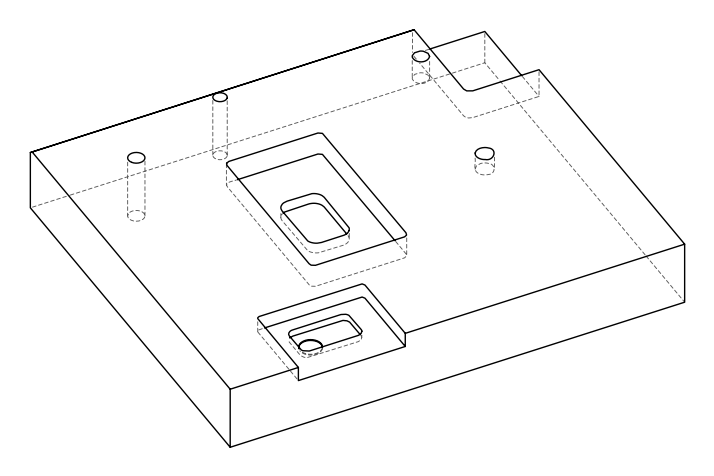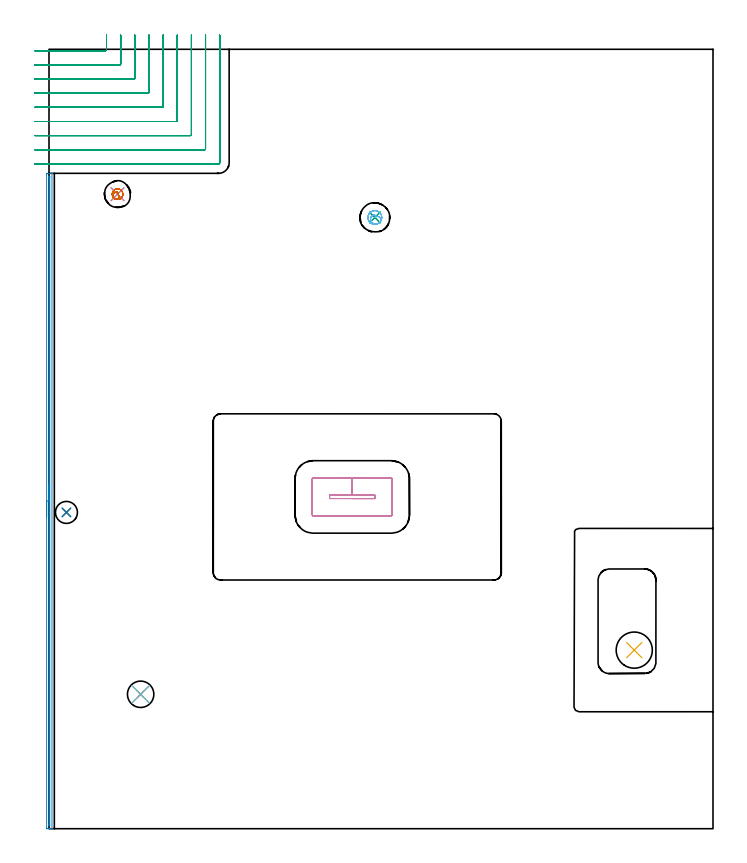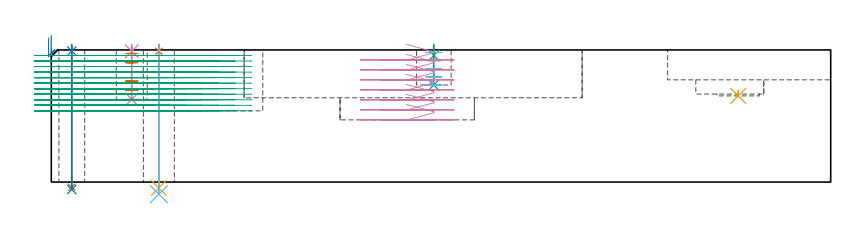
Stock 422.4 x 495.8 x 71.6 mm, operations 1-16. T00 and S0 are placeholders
(PLAN: 19 operations, 13 tool changes, 206.1 min)
(1 SPOT_DRILL | STEP1HOLE | NXT0321_9005460120000 | 0.03 min | 3 mm3)
(2 SPOT_DRILL_1 | STEP1HOLE_1 | NXT0321_9005460120000 | 0.03 min | 2 mm3)
(3 SPOT_DRILL_2 | STEP1POCKET | NXT0321_9005460120000 | 0.05 min | 182 mm3)
(4 SPOT_DRILL_3 | STEP1POCKET_1 | NXT0321_9005460120000 | 0.03 min | 3 mm3)
(5 DRILL_THROUGH_HOLE_INTO_CENTER | STEP1HOLE | NXT0301_065 | 0.31 min | 4923 mm3)
(6 DRILL_TO_ENLARGE_THROUGH_HOLE | STEP1HOLE | UGT0301_291 | 0.32 min | 10903 mm3)
(7 DRILL_THROUGH_HOLE_INTO_CENTER_1 | STEP1HOLE_1 | NXT0301_042 | 0.31 min | 2799 mm3)
(8 DRILL_TO_ENLARGE_THROUGH_HOLE_1 | STEP1HOLE_1 | NXT0301_104 | 0.31 min | 8183 mm3)
(9 DRILL_BLIND_HOLE_INTO_CENTER | STEP1POCKET | NXT0301_128 | 0.09 min | 1835 mm3)
(10 DRILL_BLIND_HOLE_INTO_CENTER_1 | STEP1POCKET_1 | NXT0301_128 | 0.12 min | 2892 mm3)
(11 INDEXABLE_INSERT_DRILL_BLIND_HOLE_FROM_SOLID | STEP1POCKET_2 | UGT0302_002 | 0.02 min | 10328 mm3)
(12 MILL_ROUGH_BLIND_HOLE_CONTOUR | STEP1POCKET | NXT0201_013 | Spiral | 0.99 min | 3246 mm3)
(13 MILL_ROUGH_BLIND_HOLE_CONTOUR_1 | STEP1POCKET_1 | NXT0201_013 | Spiral | 0.86 min | 3033 mm3)
(14 AREA_MILL | FG_CHAMFER_SURFACE | UGT0205_001 | 6.82 min | 2423 mm3)
(15 MILL_CORNER_NOTCH_RECTANGULAR | CORNER_NOTCH_RECTANGULAR | NXT0201_011 | Follow Part, ap 3, ae 75% | 27.87 min | 298101 mm3)
(16 MILL_RECTANGULAR_POCKET | POCKET_RECTANGULAR_STRAIGHT | UGT0201_105 | Follow Part, ap 5.5, ae 75% | 4.04 min | 122834 mm3)
(17 MILL_RECTANGULAR_POCKET_1 | POCKET_RECTANGULAR_STRAIGHT_1 | NXT0201_009 | Follow Part, ap 2, ae 75% | 79.14 min | 417071 mm3)
(18 MILL_RECTANGULAR_POCKET_2 | POCKET_RECTANGULAR_STRAIGHT_2 | NXT0201_011 | Follow Part, ap 3, ae 75% | 4.65 min | 47594 mm3)
(19 MILL_SLOT | SLOT_PARTIAL_RECTANGULAR | NXT0201_008 | Follow Part, ap 1.5, ae 75% | 80.16 min | 127994 mm3)
(TOOL NXT0321_9005460120000 | NC Spot Drill, 142deg, 12mm, Carbide, Uncoated | D12 PA142 FL30 Z2)
(TOOL NXT0301_065 | Carbide Drill 9.4mm [860.1-0940-075A1-MM 2214] | D9.4 PA140 FL98 Z2)
(TOOL UGT0301_291 | Twist Drill 16.8 mm | D16.8 PA118 FL125 Z2)
(TOOL NXT0301_042 | Carbide Drill 7.1mm [860.1-0710-057A1-MM 2214] | D7.1 PA140 FL85 Z2)
(TOOL NXT0301_104 | Carbide Drill 14mm [860.1-1400-112A1-MM 2214] | D14 PA140 FL123 Z2)
(TOOL NXT0301_128 | Carbide Drill 12mm [861.1-1200-036A1-GP GC34] | D12 PA150 FL37.4 Z2)
(TOOL UGT0302_002 | Indexable Insert Drill 23mm | D23 PA180 FL50 Z2)
(TOOL NXT0201_013 | ENDMILL 10mm | D10 FL30 Z4)
(TOOL UGT0205_001 | Chamfer Mill 20 x 3 x 45 deg. | D20 FL50 Z2)
(TOOL NXT0201_011 | ENDMILL 12mm [2P460-1200-NA 1630] | D12 FL38 Z6)
(TOOL UGT0201_105 | End Mill 22 mm | D22 FL25 Z2)
(TOOL NXT0201_009 | ENDMILL 8mm [2P460-0800-NA 1630] | D8 FL26 Z6)
(TOOL NXT0201_008 | ENDMILL 6mm [2P460-0600-NA 1630] | D6 FL26 Z6)
(OP 1 SPOT_DRILL)
G17 G21 G94 G90
T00 M6
G54
G17 G0 G90 X58.3 Y85.5 S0 M3
G43 Z81.6 H0
G94 G81 G98 Z70.877 F250. R74.6
G80
M5
M2
(OP 2 SPOT_DRILL_1)
G17 G21 G94 G90
T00 M6
G54
G17 G0 G90 X11.1 Y201.2 S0 M3
G43 Z81.6 H0
G94 G81 G98 Z70.989 F250. R74.6
G80
M5
M2
(OP 3 SPOT_DRILL_2)
G17 G21 G94 G90
T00 M6
G54
G17 G0 G90 X207.3 Y388.8 S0 M3
G43 Z81.6 H0
G94 G81 G98 Z68.6 F250. R74.6
G80
M5
M2
(OP 4 SPOT_DRILL_3)
G17 G21 G94 G90
T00 M6
G54
G17 G0 G90 X43.6 Y403.6 S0 M3
G43 Z81.6 H0
G94 G81 G98 Z70.877 F250. R74.6
G80
M5
M2
(OP 5 DRILL_THROUGH_HOLE_INTO_CENTER)
G17 G21 G94 G90
T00 M6
G54
G17 G0 G90 X58.3 Y85.5 S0 M3
G43 Z81.6 H1
G94 G73 G98 Z-3.211 F250. Q9.351 R73.6
G80
M5
M2
(OP 6 DRILL_TO_ENLARGE_THROUGH_HOLE)
G17 G21 G94 G90
T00 M6
G54
G17 G0 G90 X58.3 Y85.5 S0 M3
G43 Z81.6 H0
G94 G73 G98 Z-6.547 F250. Q15.629 R73.6
G80
M5
M2
(OP 7 DRILL_THROUGH_HOLE_INTO_CENTER_1)
G17 G21 G94 G90
T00 M6
G54
G17 G0 G90 X11.1 Y201.2 S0 M3
G43 Z81.6 H1
G94 G73 G98 Z-2.792 F250. Q6.763 R73.6
G80
M5
M2
(OP 8 DRILL_TO_ENLARGE_THROUGH_HOLE_1)
G17 G21 G94 G90
T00 M6
G54
G17 G0 G90 X11.1 Y201.2 S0 M3
G43 Z81.6 H1
G94 G73 G98 Z-4.048 F250. Q12.608 R73.6
G80
M5
M2
(OP 9 DRILL_BLIND_HOLE_INTO_CENTER)
G17 G21 G94 G90
T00 M6
G54
G17 G0 G90 X207.3 Y388.8 S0 M3
G43 Z81.6 H1
G94 G81 G98 Z52.6 F250. R73.6
G80
M5
M2
(OP 10 DRILL_BLIND_HOLE_INTO_CENTER_1)
G17 G21 G94 G90
T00 M6
G54
G17 G0 G90 X43.6 Y403.6 S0 M3
G43 Z81.6 H1
G94 G81 G98 Z44.8 F250. R73.6
G80
M5
M2
(OP 11 INDEXABLE_INSERT_DRILL_BLIND_HOLE_FROM_SOLID)
G17 G21 G94 G90
T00 M6
G54
G17 G0 G90 X372.3 Y113.6 S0 M3
G43 Z81.6 H0
G94 G81 G98 Z46.7 F250. R49.7
G80
M5
M2
(OP 12 MILL_ROUGH_BLIND_HOLE_CONTOUR)
G17 G21 G94 G90
T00 M6
G54
G17 G0 G90 X207.3 Y388.8 S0 M3
G43 Z81.6 H0
Z70.2
G94 G3 X207.56 Y390.161 R0.706 F250.
X205.254 Y389.61 R2.063
X205.722 Y385.337 R2.904
X210.507 Y385.788 R3.633
X210.312 Y392.007 R4.4
X210.507 Y385.788 R-4.4
X210.41 Y388.898 R2.2
X207.3 Y388.8 R2.2
G0 Z65.8
G3 X207.56 Y390.161 R0.706
X205.254 Y389.61 R2.063
X205.722 Y385.337 R2.904
X210.507 Y385.788 R3.633
X210.312 Y392.007 R4.4
X210.507 Y385.788 R-4.4
X210.41 Y388.898 R2.2
X207.3 Y388.8 R2.2
G0 Z61.4
G3 X207.56 Y390.161 R0.706
X205.254 Y389.61 R2.063
X205.722 Y385.337 R2.904
X210.507 Y385.788 R3.633
X210.312 Y392.007 R4.4
X210.507 Y385.788 R-4.4
X210.41 Y388.898 R2.2
X207.3 Y388.8 R2.2
G0 Z57.
G3 X207.56 Y390.161 R0.706
X205.254 Y389.61 R2.063
X205.722 Y385.337 R2.904
X210.507 Y385.788 R3.633
X210.312 Y392.007 R4.4
X210.507 Y385.788 R-4.4
X210.41 Y388.898 R2.2
X207.3 Y388.8 R2.2
G0 Z52.6
G3 X207.56 Y390.161 R0.706
X205.254 Y389.61 R2.063
X205.722 Y385.337 R2.904
X210.507 Y385.788 R3.633
X210.312 Y392.007 R4.4
X210.507 Y385.788 R-4.4
X210.41 Y388.898 R2.2
X207.3 Y388.8 R2.2
G0 Z81.6
M5
M2
(OP 13 MILL_ROUGH_BLIND_HOLE_CONTOUR_1)
G17 G21 G94 G90
T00 M6
G54
G17 G0 G90 X43.6 Y403.6 S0 M3
G43 Z81.6 H0
Z69.633
G94 G3 X44.04 Y404.401 R0.522 F250.
X42.689 Y405.035 R1.391
X40.741 Y403.069 R2.25
X42.152 Y400.524 R2.488
X46.676 Y402.152 R3.4
X42.152 Y400.524 R-3.4
X44.414 Y401.338 R1.7
X43.6 Y403.6 R1.7
G0 Z64.667
G3 X44.04 Y404.401 R0.522
X42.689 Y405.035 R1.391
X40.741 Y403.069 R2.25
X42.152 Y400.524 R2.488
X46.676 Y402.152 R3.4
X42.152 Y400.524 R-3.4
X44.414 Y401.338 R1.7
X43.6 Y403.6 R1.7
G0 Z59.7
G3 X44.04 Y404.401 R0.522
X42.689 Y405.035 R1.391
X40.741 Y403.069 R2.25
X42.152 Y400.524 R2.488
X46.676 Y402.152 R3.4
X42.152 Y400.524 R-3.4
X44.414 Y401.338 R1.7
X43.6 Y403.6 R1.7
G0 Z54.733
G3 X44.04 Y404.401 R0.522
X42.689 Y405.035 R1.391
X40.741 Y403.069 R2.25
X42.152 Y400.524 R2.488
X46.676 Y402.152 R3.4
X42.152 Y400.524 R-3.4
X44.414 Y401.338 R1.7
X43.6 Y403.6 R1.7
G0 Z49.767
G3 X44.04 Y404.401 R0.522
X42.689 Y405.035 R1.391
X40.741 Y403.069 R2.25
X42.152 Y400.524 R2.488
X46.676 Y402.152 R3.4
X42.152 Y400.524 R-3.4
X44.414 Y401.338 R1.7
X43.6 Y403.6 R1.7
G0 Z44.8
G3 X44.04 Y404.401 R0.522
X42.689 Y405.035 R1.391
X40.741 Y403.069 R2.25
X42.152 Y400.524 R2.488
X46.676 Y402.152 R3.4
X42.152 Y400.524 R-3.4
X44.414 Y401.338 R1.7
X43.6 Y403.6 R1.7
G0 Z81.6
M5
M2
(OP 14 AREA_MILL)
G17 G21 G94 G90
T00 M6
G54
G17 G0 G90 X-1.5 Y198.45 S1061 M3
G43 Z81.6 H0
Z78.2
G94 G1 Y198.488 Z77.328 F250.
Y198.602 Z76.464
Y198.791 Z75.612
Y199.053 Z74.78
Y199.387 Z73.974
Y199.79 Z73.2
Y200.259 Z72.464
Y200.79 Z71.772
Y201.379 Z71.129
Y202.022 Z70.54
Y202.714 Z70.008
Y203.45 Z69.54
Y204.224 Z69.137
Y205.03 Z68.803
Y205.862 Z68.541
Y206.714 Z68.352
Y207.578 Z68.238
Y208.45 Z68.2
X-1.499 Y416.275 Z68.201
X-1.496 Y416.663
X-1.491 Y416.89 Z68.204
X-1.115 Y416.9 Z68.579
X-0.588 Z69.109
X-0.238 Z69.458
X0.289 Z69.985
X0.638 Z70.333
X1.338 Z71.038
X1.593 Z71.292
X1.748 Y416.898 Z71.441
X1.898 Y416.89 Z71.589
X1.9 Y416.722 Z71.6
Y0.178
X1.898 Y0.01 Z71.589
X1.748 Y0.002 Z71.441
X1.593 Y0. Z71.292
X1.338 Z71.038
X0.638 Z70.333
X-0.588 Z69.109
X-1.115 Y0.001 Z68.579
X-1.342 Y0.004 Z68.353
X-1.491 Y0.01 Z68.204
X-1.496 Y0.237 Z68.201
X-1.5 Y0.625 Z68.2
Y208.45
X-0.086 Z69.614
X-0.085 Y414.487 Z69.615
X-0.083 Y414.778 Z69.617
X-0.081 Y414.851 Z69.619
X-0.079 Y414.881 Z69.621
X-0.068 Y414.89 Z69.632
X-0.002 Y414.893 Z69.698
X0.235 Y414.899 Z69.935
X0.418 Y414.895 Z70.118
X0.452 Y414.892 Z70.152
X0.479 Y414.886 Z70.179
X0.48 Y414.844 Z70.18
X0.484 Y414.644 Z70.184
X0.485 Y414.487 Z70.185
X0.486 Y414.331 Z70.186
X0.485 Y2.413 Z70.185
X0.484 Y2.341 Z70.184
X0.479 Y2.017 Z70.179
X0.163 Y2.004 Z69.863
X-0.018 Y2.005 Z69.682
X-0.052 Y2.008 Z69.648
X-0.079 Y2.014 Z69.621
X-0.08 Y2.056 Z69.62
X-0.084 Y2.256 Z69.616
X-0.085 Y2.413 Z69.615
X-0.086 Y2.996 Z69.614
Y208.45
Y209.322 Z69.652
Y210.187 Z69.766
Y211.038 Z69.955
Y211.87 Z70.217
Y212.676 Z70.551
Y213.45 Z70.954
Y214.186 Z71.423
Y214.878 Z71.954
Y215.521 Z72.543
Y216.11 Z73.186
Y216.642 Z73.878
Y217.11 Z74.614
Y217.513 Z75.388
Y217.847 Z76.194
Y218.109 Z77.026
Y218.298 Z77.878
Y218.412 Z78.743
Y218.45 Z79.614
G0 Z81.6
M5
M2
(OP 15 MILL_CORNER_NOTCH_RECTANGULAR)
G17 G21 G94 G90
T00 M6
G54
G17 G0 G90 X-9. Y494.9 S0 M3
G43 Z81.6 H1
Z68.6
G94 G1 X-6. F250.
X36.006 F500.
G3 X36.6 Y495.494 R0.6
G1 Y501.8
Y504.8 F250.
G0 Z81.6
X-9. Y485.9
Z68.6
G1 X-6.
X45.006 F500.
G3 X45.6 Y486.494 R0.6
G1 Y501.8
Y504.8 F250.
G0 Z81.6
X-9. Y476.9
Z68.6
G1 X-6.
X54.005 F500.
G3 X54.6 Y477.495 R0.6
G1 Y501.8
Y504.8 F250.
G0 Z81.6
X-9. Y467.9
Z68.6
G1 X-6.
X63.005 F500.
G3 X63.6 Y468.495 R0.6
G1 Y501.8
Y504.8 F250.
G0 Z81.6
X-9. Y458.9
Z68.6
G1 X-6.
X72.005 F500.
G3 X72.6 Y459.495 R0.6
G1 Y501.8
Y504.8 F250.
G0 Z81.6
X-9. Y449.9
Z68.6
G1 X-6.
X81.004 F500.
G3 X81.6 Y450.496 R0.6
G1 Y501.8
Y504.8 F250.
G0 Z81.6
X-9. Y440.9
Z68.6
G1 X-6.
X90.004 F500.
G3 X90.6 Y441.496 R0.6
G1 Y501.8
Y504.8 F250.
G0 Z81.6
X-9. Y431.9
Z68.6
G1 X-6.
X99.004 F500.
G3 X99.6 Y432.496 R0.6
G1 Y501.8
Y504.8 F250.
G0 Z81.6
X-9. Y422.9
Z68.6
G1 X-6.
X107.9 F500.
G3 X108.6 Y423.6 R0.7
G1 Y501.8
Y504.8 F250.
G0 Z81.6
X-9. Y494.9
Z65.6
G1 X-6.
X36.006 F500.
G3 X36.6 Y495.494 R0.6
G1 Y501.8
Y504.8 F250.
G0 Z81.6
X-9. Y485.9
Z65.6
G1 X-6.
X45.006 F500.
G3 X45.6 Y486.494 R0.6
G1 Y501.8
Y504.8 F250.
G0 Z81.6
X-9. Y476.9
Z65.6
G1 X-6.
X54.005 F500.
G3 X54.6 Y477.495 R0.6
G1 Y501.8
Y504.8 F250.
G0 Z81.6
X-9. Y467.9
Z65.6
G1 X-6.
X63.005 F500.
G3 X63.6 Y468.495 R0.6
G1 Y501.8
Y504.8 F250.
G0 Z81.6
X-9. Y458.9
Z65.6
G1 X-6.
X72.005 F500.
G3 X72.6 Y459.495 R0.6
G1 Y501.8
Y504.8 F250.
G0 Z81.6
X-9. Y449.9
Z65.6
G1 X-6.
X81.004 F500.
G3 X81.6 Y450.496 R0.6
G1 Y501.8
Y504.8 F250.
G0 Z81.6
X-9. Y440.9
Z65.6
G1 X-6.
X90.004 F500.
G3 X90.6 Y441.496 R0.6
G1 Y501.8
Y504.8 F250.
G0 Z81.6
X-9. Y431.9
Z65.6
G1 X-6.
X99.004 F500.
G3 X99.6 Y432.496 R0.6
G1 Y501.8
Y504.8 F250.
G0 Z81.6
X-9. Y422.9
Z65.6
G1 X-6.
X107.9 F500.
G3 X108.6 Y423.6 R0.7
G1 Y501.8
Y504.8 F250.
G0 Z81.6
X-9. Y494.9
Z62.6
G1 X-6.
X36.006 F500.
G3 X36.6 Y495.494 R0.6
G1 Y501.8
Y504.8 F250.
G0 Z81.6
X-9. Y485.9
Z62.6
G1 X-6.
X45.006 F500.
G3 X45.6 Y486.494 R0.6
G1 Y501.8
Y504.8 F250.
G0 Z81.6
X-9. Y476.9
Z62.6
G1 X-6.
X54.005 F500.
G3 X54.6 Y477.495 R0.6
G1 Y501.8
Y504.8 F250.
G0 Z81.6
X-9. Y467.9
Z62.6
G1 X-6.
X63.005 F500.
G3 X63.6 Y468.495 R0.6
G1 Y501.8
Y504.8 F250.
G0 Z81.6
X-9. Y458.9
Z62.6
G1 X-6.
X72.005 F500.
G3 X72.6 Y459.495 R0.6
G1 Y501.8
Y504.8 F250.
G0 Z81.6
X-9. Y449.9
Z62.6
G1 X-6.
X81.004 F500.
G3 X81.6 Y450.496 R0.6
G1 Y501.8
Y504.8 F250.
G0 Z81.6
X-9. Y440.9
Z62.6
G1 X-6.
X90.004 F500.
G3 X90.6 Y441.496 R0.6
G1 Y501.8
Y504.8 F250.
G0 Z81.6
X-9. Y431.9
Z62.6
G1 X-6.
X99.004 F500.
G3 X99.6 Y432.496 R0.6
G1 Y501.8
Y504.8 F250.
G0 Z81.6
X-9. Y422.9
Z62.6
G1 X-6.
X107.9 F500.
G3 X108.6 Y423.6 R0.7
G1 Y501.8
Y504.8 F250.
G0 Z81.6
X-9. Y494.9
Z59.6
G1 X-6.
X36.006 F500.
G3 X36.6 Y495.494 R0.6
G1 Y501.8
Y504.8 F250.
G0 Z81.6
X-9. Y485.9
Z59.6
G1 X-6.
X45.006 F500.
G3 X45.6 Y486.494 R0.6
G1 Y501.8
Y504.8 F250.
G0 Z81.6
X-9. Y476.9
Z59.6
G1 X-6.
X54.005 F500.
G3 X54.6 Y477.495 R0.6
G1 Y501.8
Y504.8 F250.
G0 Z81.6
X-9. Y467.9
Z59.6
G1 X-6.
X63.005 F500.
G3 X63.6 Y468.495 R0.6
G1 Y501.8
Y504.8 F250.
G0 Z81.6
X-9. Y458.9
Z59.6
G1 X-6.
X72.005 F500.
G3 X72.6 Y459.495 R0.6
G1 Y501.8
Y504.8 F250.
G0 Z81.6
X-9. Y449.9
Z59.6
G1 X-6.
X81.004 F500.
G3 X81.6 Y450.496 R0.6
G1 Y501.8
Y504.8 F250.
G0 Z81.6
X-9. Y440.9
Z59.6
G1 X-6.
X90.004 F500.
G3 X90.6 Y441.496 R0.6
G1 Y501.8
Y504.8 F250.
G0 Z81.6
X-9. Y431.9
Z59.6
G1 X-6.
X99.004 F500.
G3 X99.6 Y432.496 R0.6
G1 Y501.8
Y504.8 F250.
G0 Z81.6
X-9. Y422.9
Z59.6
G1 X-6.
X107.9 F500.
G3 X108.6 Y423.6 R0.7
G1 Y501.8
Y504.8 F250.
G0 Z81.6
X-9. Y494.9
Z56.6
G1 X-6.
X36.006 F500.
G3 X36.6 Y495.494 R0.6
G1 Y501.8
Y504.8 F250.
G0 Z81.6
X-9. Y485.9
Z56.6
G1 X-6.
X45.006 F500.
G3 X45.6 Y486.494 R0.6
G1 Y501.8
Y504.8 F250.
G0 Z81.6
X-9. Y476.9
Z56.6
G1 X-6.
X54.005 F500.
G3 X54.6 Y477.495 R0.6
G1 Y501.8
Y504.8 F250.
G0 Z81.6
X-9. Y467.9
Z56.6
G1 X-6.
X63.005 F500.
G3 X63.6 Y468.495 R0.6
G1 Y501.8
Y504.8 F250.
G0 Z81.6
X-9. Y458.9
Z56.6
G1 X-6.
X72.005 F500.
G3 X72.6 Y459.495 R0.6
G1 Y501.8
Y504.8 F250.
G0 Z81.6
X-9. Y449.9
Z56.6
G1 X-6.
X81.004 F500.
G3 X81.6 Y450.496 R0.6
G1 Y501.8
Y504.8 F250.
G0 Z81.6
X-9. Y440.9
Z56.6
G1 X-6.
X90.004 F500.
G3 X90.6 Y441.496 R0.6
G1 Y501.8
Y504.8 F250.
G0 Z81.6
X-9. Y431.9
Z56.6
G1 X-6.
X99.004 F500.
G3 X99.6 Y432.496 R0.6
G1 Y501.8
Y504.8 F250.
G0 Z81.6
X-9. Y422.9
Z56.6
G1 X-6.
X107.9 F500.
G3 X108.6 Y423.6 R0.7
G1 Y501.8
Y504.8 F250.
G0 Z81.6
X-9. Y494.9
Z53.6
G1 X-6.
X36.006 F500.
G3 X36.6 Y495.494 R0.6
G1 Y501.8
Y504.8 F250.
G0 Z81.6
X-9. Y485.9
Z53.6
G1 X-6.
X45.006 F500.
G3 X45.6 Y486.494 R0.6
G1 Y501.8
Y504.8 F250.
G0 Z81.6
X-9. Y476.9
Z53.6
G1 X-6.
X54.005 F500.
G3 X54.6 Y477.495 R0.6
G1 Y501.8
Y504.8 F250.
G0 Z81.6
X-9. Y467.9
Z53.6
G1 X-6.
X63.005 F500.
G3 X63.6 Y468.495 R0.6
G1 Y501.8
Y504.8 F250.
G0 Z81.6
X-9. Y458.9
Z53.6
G1 X-6.
X72.005 F500.
G3 X72.6 Y459.495 R0.6
G1 Y501.8
Y504.8 F250.
G0 Z81.6
X-9. Y449.9
Z53.6
G1 X-6.
X81.004 F500.
G3 X81.6 Y450.496 R0.6
G1 Y501.8
Y504.8 F250.
G0 Z81.6
X-9. Y440.9
Z53.6
G1 X-6.
X90.004 F500.
G3 X90.6 Y441.496 R0.6
G1 Y501.8
Y504.8 F250.
G0 Z81.6
X-9. Y431.9
Z53.6
G1 X-6.
X99.004 F500.
G3 X99.6 Y432.496 R0.6
G1 Y501.8
Y504.8 F250.
G0 Z81.6
X-9. Y422.9
Z53.6
G1 X-6.
X107.9 F500.
G3 X108.6 Y423.6 R0.7
G1 Y501.8
Y504.8 F250.
G0 Z81.6
X-9. Y494.9
Z50.6
G1 X-6.
X36.006 F500.
G3 X36.6 Y495.494 R0.6
G1 Y501.8
Y504.8 F250.
G0 Z81.6
X-9. Y485.9
Z50.6
G1 X-6.
X45.006 F500.
G3 X45.6 Y486.494 R0.6
G1 Y501.8
Y504.8 F250.
G0 Z81.6
X-9. Y476.9
Z50.6
G1 X-6.
X54.005 F500.
G3 X54.6 Y477.495 R0.6
G1 Y501.8
Y504.8 F250.
G0 Z81.6
X-9. Y467.9
Z50.6
G1 X-6.
X63.005 F500.
G3 X63.6 Y468.495 R0.6
G1 Y501.8
Y504.8 F250.
G0 Z81.6
X-9. Y458.9
Z50.6
G1 X-6.
X72.005 F500.
G3 X72.6 Y459.495 R0.6
G1 Y501.8
Y504.8 F250.
G0 Z81.6
X-9. Y449.9
Z50.6
G1 X-6.
X81.004 F500.
G3 X81.6 Y450.496 R0.6
G1 Y501.8
Y504.8 F250.
G0 Z81.6
X-9. Y440.9
Z50.6
G1 X-6.
X90.004 F500.
G3 X90.6 Y441.496 R0.6
G1 Y501.8
Y504.8 F250.
G0 Z81.6
X-9. Y431.9
Z50.6
G1 X-6.
X99.004 F500.
G3 X99.6 Y432.496 R0.6
G1 Y501.8
Y504.8 F250.
G0 Z81.6
X-9. Y422.9
Z50.6
G1 X-6.
X107.9 F500.
G3 X108.6 Y423.6 R0.7
G1 Y501.8
Y504.8 F250.
G0 Z81.6
X-9. Y494.9
Z47.6
G1 X-6.
X36.006 F500.
G3 X36.6 Y495.494 R0.6
G1 Y501.8
Y504.8 F250.
G0 Z81.6
X-9. Y485.9
Z47.6
G1 X-6.
X45.006 F500.
G3 X45.6 Y486.494 R0.6
G1 Y501.8
Y504.8 F250.
G0 Z81.6
X-9. Y476.9
Z47.6
G1 X-6.
X54.005 F500.
G3 X54.6 Y477.495 R0.6
G1 Y501.8
Y504.8 F250.
G0 Z81.6
X-9. Y467.9
Z47.6
G1 X-6.
X63.005 F500.
G3 X63.6 Y468.495 R0.6
G1 Y501.8
Y504.8 F250.
G0 Z81.6
X-9. Y458.9
Z47.6
G1 X-6.
X72.005 F500.
G3 X72.6 Y459.495 R0.6
G1 Y501.8
Y504.8 F250.
G0 Z81.6
X-9. Y449.9
Z47.6
G1 X-6.
X81.004 F500.
G3 X81.6 Y450.496 R0.6
G1 Y501.8
Y504.8 F250.
G0 Z81.6
X-9. Y440.9
Z47.6
G1 X-6.
X90.004 F500.
G3 X90.6 Y441.496 R0.6
G1 Y501.8
Y504.8 F250.
G0 Z81.6
X-9. Y431.9
Z47.6
G1 X-6.
X99.004 F500.
G3 X99.6 Y432.496 R0.6
G1 Y501.8
Y504.8 F250.
G0 Z81.6
X-9. Y422.9
Z47.6
G1 X-6.
X107.9 F500.
G3 X108.6 Y423.6 R0.7
G1 Y501.8
Y504.8 F250.
G0 Z81.6
X-9. Y494.9
Z44.6
G1 X-6.
X36.006 F500.
G3 X36.6 Y495.494 R0.6
G1 Y501.8
Y504.8 F250.
G0 Z81.6
X-9. Y485.9
Z44.6
G1 X-6.
X45.006 F500.
G3 X45.6 Y486.494 R0.6
G1 Y501.8
Y504.8 F250.
G0 Z81.6
X-9. Y476.9
Z44.6
G1 X-6.
X54.005 F500.
G3 X54.6 Y477.495 R0.6
G1 Y501.8
Y504.8 F250.
G0 Z81.6
X-9. Y467.9
Z44.6
G1 X-6.
X63.005 F500.
G3 X63.6 Y468.495 R0.6
G1 Y501.8
Y504.8 F250.
G0 Z81.6
X-9. Y458.9
Z44.6
G1 X-6.
X72.005 F500.
G3 X72.6 Y459.495 R0.6
G1 Y501.8
Y504.8 F250.
G0 Z81.6
X-9. Y449.9
Z44.6
G1 X-6.
X81.004 F500.
G3 X81.6 Y450.496 R0.6
G1 Y501.8
Y504.8 F250.
G0 Z81.6
X-9. Y440.9
Z44.6
G1 X-6.
X90.004 F500.
G3 X90.6 Y441.496 R0.6
G1 Y501.8
Y504.8 F250.
G0 Z81.6
X-9. Y431.9
Z44.6
G1 X-6.
X99.004 F500.
G3 X99.6 Y432.496 R0.6
G1 Y501.8
Y504.8 F250.
G0 Z81.6
X-9. Y422.9
Z44.6
G1 X-6.
X107.9 F500.
G3 X108.6 Y423.6 R0.7
G1 Y501.8
Y504.8 F250.
G0 Z81.6
X-9. Y494.9
Z41.6
G1 X-6.
X36.006 F500.
G3 X36.6 Y495.494 R0.6
G1 Y501.8
Y504.8 F250.
G0 Z81.6
X-9. Y485.9
Z41.6
G1 X-6.
X45.006 F500.
G3 X45.6 Y486.494 R0.6
G1 Y501.8
Y504.8 F250.
G0 Z81.6
X-9. Y476.9
Z41.6
G1 X-6.
X54.005 F500.
G3 X54.6 Y477.495 R0.6
G1 Y501.8
Y504.8 F250.
G0 Z81.6
X-9. Y467.9
Z41.6
G1 X-6.
X63.005 F500.
G3 X63.6 Y468.495 R0.6
G1 Y501.8
Y504.8 F250.
G0 Z81.6
X-9. Y458.9
Z41.6
G1 X-6.
X72.005 F500.
G3 X72.6 Y459.495 R0.6
G1 Y501.8
Y504.8 F250.
G0 Z81.6
X-9. Y449.9
Z41.6
G1 X-6.
X81.004 F500.
G3 X81.6 Y450.496 R0.6
G1 Y501.8
Y504.8 F250.
G0 Z81.6
X-9. Y440.9
Z41.6
G1 X-6.
X90.004 F500.
G3 X90.6 Y441.496 R0.6
G1 Y501.8
Y504.8 F250.
G0 Z81.6
X-9. Y431.9
Z41.6
G1 X-6.
X99.004 F500.
G3 X99.6 Y432.496 R0.6
G1 Y501.8
Y504.8 F250.
G0 Z81.6
X-9. Y422.9
Z41.6
G1 X-6.
X107.9 F500.
G3 X108.6 Y423.6 R0.7
G1 Y501.8
Y504.8 F250.
G0 Z81.6
X-9. Y494.9
Z38.6
G1 X-6.
X36.006 F500.
G3 X36.6 Y495.494 R0.6
G1 Y501.8
Y504.8 F250.
G0 Z81.6
X-9. Y485.9
Z38.6
G1 X-6.
X45.006 F500.
G3 X45.6 Y486.494 R0.6
G1 Y501.8
Y504.8 F250.
G0 Z81.6
X-9. Y476.9
Z38.6
G1 X-6.
X54.005 F500.
G3 X54.6 Y477.495 R0.6
G1 Y501.8
Y504.8 F250.
G0 Z81.6
X-9. Y467.9
Z38.6
G1 X-6.
X63.005 F500.
G3 X63.6 Y468.495 R0.6
G1 Y501.8
Y504.8 F250.
G0 Z81.6
X-9. Y458.9
Z38.6
G1 X-6.
X72.005 F500.
G3 X72.6 Y459.495 R0.6
G1 Y501.8
Y504.8 F250.
G0 Z81.6
X-9. Y449.9
Z38.6
G1 X-6.
X81.004 F500.
G3 X81.6 Y450.496 R0.6
G1 Y501.8
Y504.8 F250.
G0 Z81.6
X-9. Y440.9
Z38.6
G1 X-6.
X90.004 F500.
G3 X90.6 Y441.496 R0.6
G1 Y501.8
Y504.8 F250.
G0 Z81.6
X-9. Y431.9
Z38.6
G1 X-6.
X99.004 F500.
G3 X99.6 Y432.496 R0.6
G1 Y501.8
Y504.8 F250.
G0 Z81.6
X-9. Y422.9
Z38.6
G1 X-6.
X107.9 F500.
G3 X108.6 Y423.6 R0.7
G1 Y501.8
Y504.8 F250.
G0 Z81.6
M5
M2
(OP 16 MILL_RECTANGULAR_POCKET)
G17 G21 G94 G90
T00 M6
G54
G17 G0 G90 X192.398 Y210. S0 M3
G43 Z81.6 H0
Z74.6
G94 G1 X207.3 Z70.607 F250.
Y212.1 Z70.044
X192.9 Z66.186
X178.5 F500.
Y210.
X207.3
Y212.1
X192.9
Y223.1
X168.1
G3 X167.5 Y222.5 R0.6
G1 Y199.6
G3 X168.1 Y199. R0.6
G1 X217.7
G3 X218.3 Y199.6 R0.6
G1 Y222.5
G3 X217.7 Y223.1 R0.6
G1 X192.9
X191.9
G0 X192.398 Y210. Z69.186
G1 X207.3 Z65.193 F250.
Y212.1 Z64.63
X192.9 Z60.771
X178.5 F500.
Y210.
X207.3
Y212.1
X192.9
Y223.1
X168.1
G3 X167.5 Y222.5 R0.6
G1 Y199.6
G3 X168.1 Y199. R0.6
G1 X217.7
G3 X218.3 Y199.6 R0.6
G1 Y222.5
G3 X217.7 Y223.1 R0.6
G1 X192.9
X191.9
G0 X192.398 Y210. Z63.771
G1 X207.3 Z59.778 F250.
Y212.1 Z59.216
X192.9 Z55.357
X178.5 F500.
Y210.
X207.3
Y212.1
X192.9
Y223.1
X168.1
G3 X167.5 Y222.5 R0.6
G1 Y199.6
G3 X168.1 Y199. R0.6
G1 X217.7
G3 X218.3 Y199.6 R0.6
G1 Y222.5
G3 X217.7 Y223.1 R0.6
G1 X192.9
X191.9
G0 X192.398 Y210. Z58.357
G1 X207.3 Z54.364 F250.
Y212.1 Z53.801
X192.9 Z49.943
X178.5 F500.
Y210.
X207.3
Y212.1
X192.9
Y223.1
X168.1
G3 X167.5 Y222.5 R0.6
G1 Y199.6
G3 X168.1 Y199. R0.6
G1 X217.7
G3 X218.3 Y199.6 R0.6
G1 Y222.5
G3 X217.7 Y223.1 R0.6
G1 X192.9
X191.9
G0 X192.398 Y210. Z52.943
G1 X207.3 Z48.95 F250.
Y212.1 Z48.387
X192.9 Z44.529
X178.5 F500.
Y210.
X207.3
Y212.1
X192.9
Y223.1
X168.1
G3 X167.5 Y222.5 R0.6
G1 Y199.6
G3 X168.1 Y199. R0.6
G1 X217.7
G3 X218.3 Y199.6 R0.6
G1 Y222.5
G3 X217.7 Y223.1 R0.6
G1 X192.9
X191.9
G0 X192.398 Y210. Z47.529
G1 X207.3 Z43.535 F250.
Y212.1 Z42.973
X192.9 Z39.114
X178.5 F500.
Y210.
X207.3
Y212.1
X192.9
Y223.1
X168.1
G3 X167.5 Y222.5 R0.6
G1 Y199.6
G3 X168.1 Y199. R0.6
G1 X217.7
G3 X218.3 Y199.6 R0.6
G1 Y222.5
G3 X217.7 Y223.1 R0.6
G1 X192.9
X191.9
G0 X192.398 Y210. Z42.114
G1 X207.3 Z38.121 F250.
Y212.1 Z37.558
X192.9 Z33.7
X178.5 F500.
Y210.
X207.3
Y212.1
X192.9
Y223.1
X168.1
G3 X167.5 Y222.5 R0.6
G1 Y199.6
G3 X168.1 Y199. R0.6
G1 X217.7
G3 X218.3 Y199.6 R0.6
G1 Y222.5
G3 X217.7 Y223.1 R0.6
G1 X192.9
X191.9
G0 Z81.6
M5
M2
